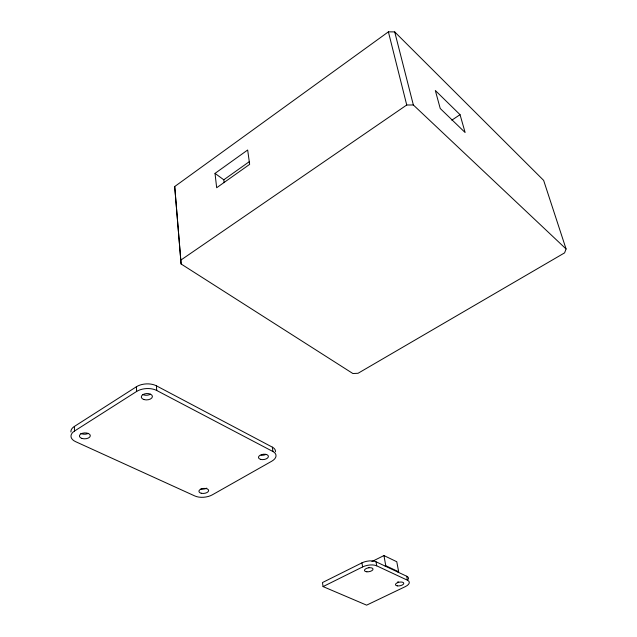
<?xml version="1.0" encoding="UTF-8"?>
<svg xmlns="http://www.w3.org/2000/svg" width="637" height="637" viewBox="0 0 637 637"><rect width="100%" height="100%" fill="white"/><g stroke="black" fill="none" stroke-linecap="round" stroke-linejoin="round"><path stroke-width="0.96" d="M174.705 186.537L181.107 263.989L352.874 373.521L358.05 373.282L564.597 252.865L566.07 248.963L543.64 180.382L394.709 31.906L388.395 31.85L174.705 186.537L181.107 263.989M215.019 173.383L247.666 150.006L249.648 164.362L216.668 187.74L215.019 173.383L223.794 179.801L224.144 182.66M223.794 179.801L249.186 161.758M181.155 259.88L406.732 105.001L413.357 104.986L566.07 248.963M451.832 120.162L460.041 114.676L435.318 90.478L440.231 108.497L465.129 132.528L460.041 114.676M70.93 432.005A13.815 7.548 -2 0 1 74.394 426.432L136.382 386.778A14.102 8.114 -3.4 0 1 156.423 385.831L272.365 447.15A12.652 6.776 -7.4 0 1 275.439 451.816M74.481 431.058L136.644 391.452A14.133 8.09 -3.4 0 1 156.734 390.489L272.931 451.522A12.684 6.76 -7.4 0 1 271.752 461.212L212.272 494.861A12.414 6.354 -5.9 0 1 194.89 495.992L75.66 441.688A13.855 7.533 -2.1 0 1 74.481 431.058L74.394 426.432M361.943 562.869L322.473 582.552L323.063 586.589L366.625 605.15L405.331 586.613A9.826 4.292 -10.6 0 0 407.449 580.211L406.701 576.246L376.005 561.77A10.104 4.578 -10 0 0 361.943 562.869L362.628 566.938L323.063 586.589M371.912 561.547L383.944 555.568L396.779 561.738L398.658 571.811L397.982 572.137M385.098 566.062L385.775 565.728L398.658 571.811M362.628 566.938A10.128 4.555 -10 0 1 376.714 565.831L407.449 580.211M394.709 31.906L413.357 104.986M388.395 31.85L406.732 105.001M383.944 555.568L385.775 565.728M376.005 561.77L376.714 565.831M272.365 447.15L272.931 451.522M156.423 385.831L156.734 390.489M136.382 386.778L136.644 391.452M406.701 576.246A9.802 4.316 -10.6 0 1 408.428 579.248M369.452 567.392A4.332 1.959 -10 0 1 368.361 567.647M398.611 581.931A4.204 1.847 -10.6 0 1 397.552 581.995M88.439 433.343A5.438 2.97 -2 0 1 80.772 433.375M150.404 394.223A5.55 3.193 -3.4 0 1 142.577 394.446M265.94 454.388A4.985 2.667 -7.4 0 1 261.043 455.208M206.746 488.165A4.873 2.508 -5.8 0 1 200.886 488.937M397.297 585.873A4.212 1.839 -10.6 0 0 403.762 583.484A4.212 1.839 -10.6 0 0 397.799 582.576A4.212 1.839 -10.6 0 0 397.297 585.873M366.864 571.795A4.34 1.951 -10 0 0 373.027 569.024A4.34 1.951 -10 0 0 366.363 568.451A4.34 1.951 -10 0 0 366.864 571.795M81.95 438.439A5.454 2.962 -2.1 0 0 90.311 435.843A5.454 2.962 -2.1 0 0 82.332 433.295A5.454 2.962 -2.1 0 0 81.95 438.439M201.236 493.253A4.889 2.5 -5.9 0 0 208.641 490.617A4.889 2.5 -5.9 0 0 201.451 488.89A4.889 2.5 -5.9 0 0 201.236 493.253M143.962 399.558A5.566 3.185 -3.4 0 0 152.41 396.564A5.566 3.185 -3.4 0 0 144.185 394.024A5.566 3.185 -3.4 0 0 143.962 399.558M260.429 459.325A4.992 2.659 -7.4 0 0 268.368 456.809A4.992 2.659 -7.4 0 0 261.536 454.619A4.992 2.659 -7.4 0 0 260.429 459.325"/></g></svg>
